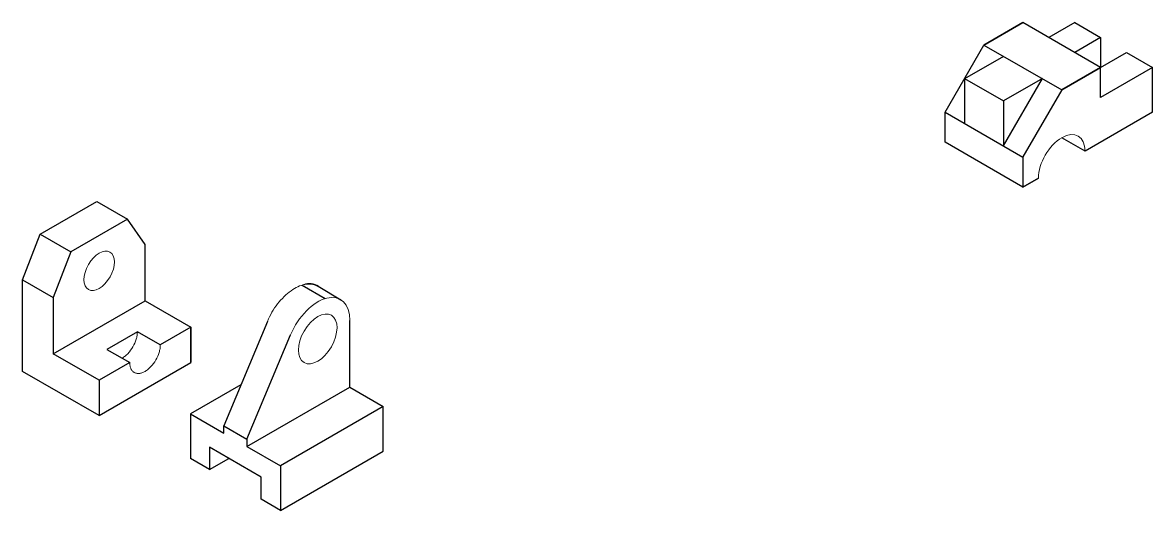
# Model space of a CAD drawing. Header units: millimetres. Extents: x 2.1 to 24.7, y 2 to 11.7.
import ezdxf

# ---------------------------------------------------------------- set-up
doc = ezdxf.new("R2010")
doc.units = ezdxf.units.MM
doc.layers.add('PDF_0', color=7, linetype='Continuous')
doc.layers.add('PDF_PDF_Geometry', color=7, linetype='Continuous')

msp = doc.modelspace()

# ---------------------------------------------------------------- linework, layer by layer
for p, q in [((7.728, 6.466), (8.192, 6.198)), ((8.052, 6.444), (8.501, 6.175))]:
    msp.add_line(p, q)
at = {"layer": 'PDF_0', "lineweight": 25}
for points in [[(24.724, 9.924), (24.724, 10.809)], [(5.496, 3.89), (5.496, 3)]]:
    msp.add_lwpolyline(points, dxfattribs=at)
msp.add_arc((7.871, 6.135), 0.358, 58.3466, 107.897, dxfattribs=at)
at = {"layer": 'PDF_PDF_Geometry', "lineweight": 25}
for points in [[(24.724, 10.82), (23.689, 10.223), (23.689, 10.822), (22.134, 11.719), (21.356, 11.27), (22.134, 11.719), (21.356, 11.27), (22.911, 10.373), (22.134, 9.032), (22.134, 8.429), (20.58, 9.327), (20.58, 9.925), (22.134, 9.027)], [(23.17, 11.719), (22.652, 11.419)], [(23.171, 11.719), (23.689, 11.419), (23.17, 11.121)], [(23.689, 11.419), (23.689, 10.822), (24.207, 11.121), (24.724, 10.822)], [(20.58, 9.925), (21.356, 11.27)], [(20.973, 9.703), (20.973, 10.6), (21.751, 11.049)], [(23.689, 10.822), (22.911, 10.373), (23.689, 10.822)], [(20.968, 10.598), (21.748, 10.153)], [(24.724, 9.924), (23.377, 9.147), (22.911, 9.415)], [(20.968, 9.7), (20.973, 9.708)], [(22.446, 8.609), (22.134, 8.429), (22.446, 8.609)], [(2.496, 7.486), (3.626, 8.14), (4.238, 7.786)], [(4.59, 6.153), (4.59, 7.283), (4.238, 7.786), (3.107, 7.133)], [(3.673, 4.564), (3.673, 3.857), (2.143, 4.74), (2.143, 6.576), (2.496, 7.486), (3.107, 7.133), (2.755, 6.223)], [(2.143, 5.447), (2.143, 6.576), (2.755, 6.223), (2.755, 5.093), (4.59, 6.153), (5.507, 5.624), (4.896, 5.27), (4.438, 5.535), (3.825, 5.182), (4.285, 4.917), (3.673, 4.564), (2.755, 5.093)], [(8.475, 6.189), (8.494, 6.178)], [(7.035, 5.741), (6.163, 3.654), (6.626, 3.387), (6.626, 3.237), (7.295, 2.852), (7.295, 1.961), (9.352, 3.149), (9.352, 4.04), (7.295, 2.852)], [(8.682, 4.425), (8.682, 5.761)], [(3.673, 3.857), (5.507, 4.917), (5.507, 5.624), (5.507, 4.917)], [(6.626, 3.387), (7.498, 5.475)], [(6.506, 4.475), (5.496, 3.891)], [(6.626, 3.237), (8.682, 4.425), (9.352, 4.04)], [(5.496, 3.89), (6.163, 3.506), (6.163, 3.654)], [(7.295, 1.961), (6.91, 2.184), (6.91, 2.629), (5.88, 3.224), (5.88, 2.777), (5.496, 3)], [(5.88, 2.777), (6.267, 3)]]:
    msp.add_lwpolyline(points, dxfattribs=at)
msp.add_lwpolyline([(22.525, 10.601), (21.748, 10.153), (21.748, 9.255)], close=True, dxfattribs=at)
at = {"layer": 'PDF_PDF_Geometry', "lineweight": 13}
for points in [[(8.033, 6.446), (8.018, 6.454), (8.004, 6.461), (7.988, 6.467), (7.973, 6.473), (7.957, 6.477), (7.941, 6.481), (7.925, 6.484), (7.908, 6.486), (7.892, 6.488), (7.875, 6.488), (7.859, 6.488), (7.842, 6.488), (7.826, 6.486), (7.81, 6.484), (7.777, 6.479), (7.744, 6.472), (7.712, 6.461), (7.679, 6.45), (7.645, 6.435), (7.611, 6.418), (7.577, 6.399), (7.543, 6.379), (7.508, 6.355), (7.472, 6.329), (7.437, 6.3), (7.402, 6.27), (7.368, 6.237), (7.335, 6.203), (7.301, 6.168), (7.27, 6.131), (7.239, 6.092), (7.21, 6.052), (7.181, 6.011), (7.153, 5.968), (7.127, 5.925), (7.102, 5.881), (7.079, 5.835), (7.057, 5.79), (7.036, 5.743)], [(4.132, 5.006), (4.148, 5.016), (4.163, 5.027), (4.178, 5.038), (4.193, 5.049), (4.208, 5.061), (4.223, 5.075), (4.237, 5.088), (4.251, 5.103), (4.264, 5.118), (4.277, 5.133), (4.302, 5.166), (4.326, 5.199), (4.348, 5.235), (4.367, 5.271), (4.385, 5.309), (4.4, 5.347), (4.407, 5.366), (4.413, 5.385), (4.419, 5.404), (4.424, 5.423), (4.428, 5.442), (4.431, 5.461), (4.434, 5.48), (4.436, 5.499), (4.437, 5.518), (4.438, 5.536)], [(4.285, 4.918), (4.285, 4.9), (4.287, 4.883), (4.288, 4.866), (4.291, 4.85), (4.294, 4.835), (4.299, 4.821), (4.304, 4.807), (4.309, 4.794), (4.315, 4.782), (4.321, 4.771), (4.329, 4.76), (4.337, 4.75), (4.345, 4.742), (4.354, 4.733), (4.364, 4.727), (4.374, 4.72), (4.384, 4.714), (4.396, 4.71), (4.407, 4.706), (4.419, 4.703), (4.432, 4.701), (4.444, 4.7), (4.458, 4.7), (4.471, 4.7), (4.485, 4.702), (4.499, 4.705), (4.514, 4.709), (4.528, 4.713), (4.544, 4.719), (4.559, 4.725), (4.574, 4.733), (4.59, 4.742), (4.606, 4.751), (4.621, 4.761), (4.637, 4.772), (4.651, 4.784), (4.666, 4.797), (4.681, 4.81), (4.695, 4.824), (4.709, 4.838), (4.722, 4.853), (4.735, 4.869), (4.761, 4.9), (4.784, 4.935), (4.806, 4.97), (4.826, 5.006), (4.843, 5.044), (4.858, 5.082), (4.866, 5.101), (4.872, 5.12), (4.877, 5.139), (4.882, 5.158), (4.886, 5.177), (4.89, 5.196), (4.892, 5.215), (4.894, 5.234), (4.895, 5.253), (4.896, 5.271)]]:
    msp.add_lwpolyline(points, dxfattribs=at)
for centre, major_axis, ratio, start_param, end_param in [((22.911, 8.877), (0.329, 0.571), 0.577456, 5.497155, 8.637411), ((3.674, 6.754), (0.216, 0.375), 0.575972, 3.143538, 9.426723), ((8.043, 5.393), (0.454, 0.784), 0.577858, 5.497802, 8.078706), ((8.042, 5.391), (0.273, 0.473), 0.575559, 3.140382, 9.423567)]:
    msp.add_ellipse(centre, major_axis=major_axis, ratio=ratio, start_param=start_param, end_param=end_param, dxfattribs=at)

doc.saveas('drawing.dxf')
